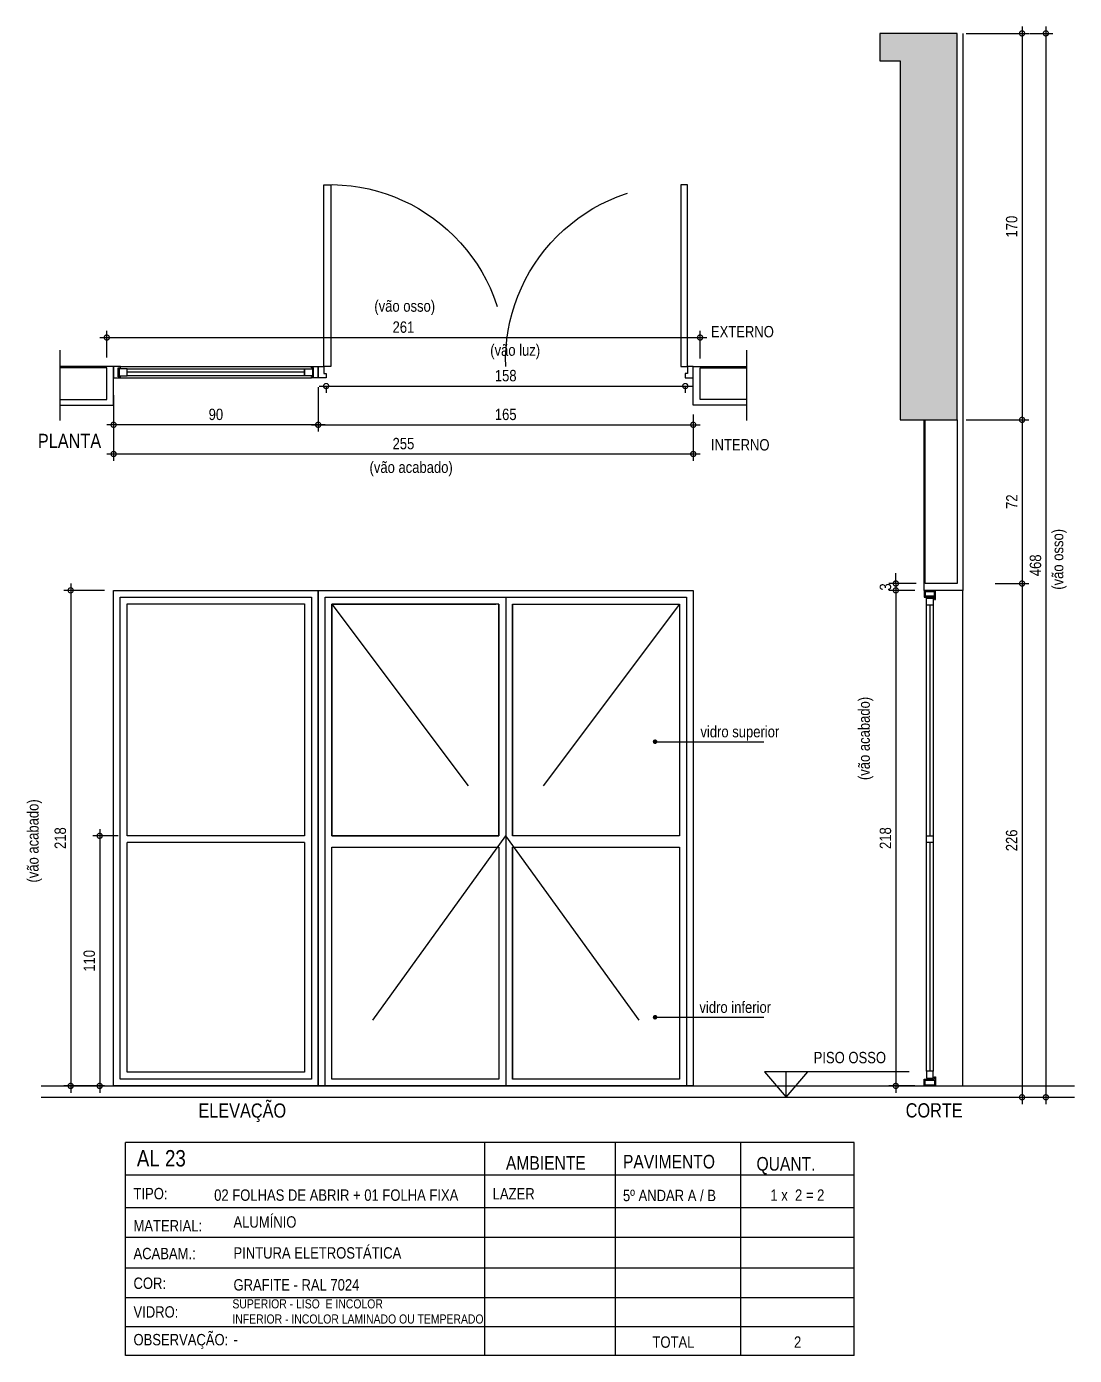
# Model space of a CAD drawing. Header units: metres. Extents: x 0 to 48.6, y -20.8 to 5.5.
# Drawn here: x 43.85 to 48.46, y -6.66 to -0.81 of the extents above; entities that cross this region are included whole.
import ezdxf

# ---------------------------------------------------------------- set-up
doc = ezdxf.new("R2010")
doc.units = ezdxf.units.M
doc.linetypes.add('DASHEDX2', pattern=[1.5, 1, -0.5])
for name, color, linetype in [('AR-CAIXILHO', 1, 'Continuous'), ('ARQ-ALV ACAB', 4, 'Continuous'), ('ARQ-ALV OSSO', 5, 'Continuous'), ('ARQ-AUX', 7, 'Continuous'), ('ARQ-AUX2', 2, 'Continuous'), ('ARQ-CAX', 1, 'Continuous'), ('ARQ-CAX @ 1', 1, 'Continuous'), ('ARQ-DIM', 2, 'Continuous'), ('ARQ-ENCH', 1, 'Continuous'), ('ARQ-PRJ', 7, 'DASHEDX2'), ('ARQ-SIM', 1, 'Continuous'), ('ARQ-TXT', 2, 'Continuous'), ('ARQ-TXT01', 2, 'Continuous'), ('ES-CORTE', 2, 'Continuous')]:
    doc.layers.add(name, color=color, linetype=linetype)
doc.styles.add('Adesa', font='ARIALN.TTF')
doc.styles.add('ROMANS', font='romans', dxfattribs={"height": 0.2})
doc.dimstyles.new('1-25ARQ', dxfattribs={"dimscale": 0.25, "dimtxt": 0.2, "dimasz": 0.08, "dimexe": 0.16, "dimexo": 0.1, "dimgap": 0.1, "dimtad": 1, "dimzin": 4, "dimdsep": 46, "dimtxsty": 'ROMANS', "dimblk": 'DOT', "dimcen": 0.1, "dimclrd": 1, "dimclre": 1, "dimclrt": 3, "dimadec": 0, "dimazin": 0, "dimtfac": 1, "dimtix": 1, "dimtmove": 2, "dimatfit": 3, "dimldrblk": 'DOT', "dimfxl": 1, "dimtolj": 1, "dimtzin": 4, "dimlwd": -1, "dimlwe": -1, "dimarcsym": 0})
doc.dimstyles.new('ADESA 1-0025', dxfattribs={"dimtxt": 0.05, "dimasz": 0.045, "dimexe": 0.03, "dimexo": 0.04, "dimgap": 0.02, "dimtad": 1, "dimtoh": 1, "dimdec": 0, "dimlfac": 100, "dimzin": 4, "dimtxsty": 'Adesa', "dimblk": 'DOTSMALL', "dimcen": 1, "dimdle": 0.03, "dimclrd": 1, "dimclre": 1, "dimclrt": 256, "dimazin": 1, "dimtm": 1e-09, "dimtfac": 1, "dimtdec": 0, "dimtix": 1, "dimtmove": 2, "dimatfit": 0, "dimldrblk": 'DOTSMALL', "dimfxl": 0.8, "dimtvp": 2, "dimtolj": 1, "dimtzin": 0, "dimarcsym": 0})

# ---------------------------------------------------------------- blocks, each defined once
blk = doc.blocks.new('_DotSmall')
at = {"color": 0, "linetype": 'ByBlock', "const_width": 0.5}
blk.add_lwpolyline([(-0.0625, 0, 1), (0.0625, 0, 1)], format="xyb", close=True, dxfattribs=at)
blk = doc.blocks.new('*D368')
at = {"layer": 'ARQ-DIM', "color": 1, "lineweight": -2, "transparency": 16777216}
for p, q in [((44.2323, -2.5203), (44.2323, -2.7247)), ((46.7823, -2.5203), (46.7823, -2.7247)), ((44.2023, -2.6947), (46.8123, -2.6947))]:
    blk.add_line(p, q, dxfattribs=at)
at = {"layer": 'ARQ-DIM', "color": 1, "lineweight": -2, "transparency": 16777216, "xscale": 0.045, "yscale": 0.045, "zscale": 0.045, "rotation": 180}
blk.add_blockref('_DotSmall', (44.2323, -2.6947), dxfattribs=at)
at = {"layer": 'ARQ-DIM', "color": 1, "lineweight": -2, "transparency": 16777216, "xscale": 0.045, "yscale": 0.045, "zscale": 0.045}
blk.add_blockref('_DotSmall', (46.7823, -2.6947), dxfattribs=at)
at = {"layer": 'ARQ-DIM', "transparency": 16777216, "insert": (45.5073, -2.6492), "char_height": 0.05, "attachment_point": 5, "style": 'Adesa'}
blk.add_mtext('\\A1;255', dxfattribs=at)
blk = doc.blocks.new('*D369')
at = {"layer": 'ARQ-DIM', "color": 1, "lineweight": -2, "transparency": 16777216}
for p, q in [((44.2023, -2.2703), (44.2023, -2.1524)), ((46.8123, -2.2753), (46.8123, -2.1524)), ((44.1723, -2.1824), (46.8423, -2.1824))]:
    blk.add_line(p, q, dxfattribs=at)
at = {"layer": 'ARQ-DIM', "color": 1, "lineweight": -2, "transparency": 16777216, "xscale": 0.045, "yscale": 0.045, "zscale": 0.045, "rotation": 180}
blk.add_blockref('_DotSmall', (44.2023, -2.1824), dxfattribs=at)
at = {"layer": 'ARQ-DIM', "color": 1, "lineweight": -2, "transparency": 16777216, "xscale": 0.045, "yscale": 0.045, "zscale": 0.045}
blk.add_blockref('_DotSmall', (46.8123, -2.1824), dxfattribs=at)
at = {"layer": 'ARQ-DIM', "transparency": 16777216, "insert": (45.5073, -2.1369), "char_height": 0.05, "attachment_point": 5, "style": 'Adesa'}
blk.add_mtext('\\A1;261', dxfattribs=at)
blk = doc.blocks.new('*D361')
at = {"layer": 'ARQ-DIM', "color": 1, "lineweight": -2, "transparency": 16777216}
for p, q in [((45.1323, -2.4003), (45.1323, -2.5963)), ((45.1023, -2.5663), (46.8123, -2.5663)), ((46.7823, -2.5203), (46.7823, -2.5963))]:
    blk.add_line(p, q, dxfattribs=at)
at = {"layer": 'ARQ-DIM', "color": 1, "lineweight": -2, "transparency": 16777216, "xscale": 0.045, "yscale": 0.045, "zscale": 0.045, "rotation": 180}
blk.add_blockref('_DotSmall', (45.1323, -2.5663), dxfattribs=at)
at = {"layer": 'ARQ-DIM', "color": 1, "lineweight": -2, "transparency": 16777216, "xscale": 0.045, "yscale": 0.045, "zscale": 0.045}
blk.add_blockref('_DotSmall', (46.7823, -2.5663), dxfattribs=at)
at = {"layer": 'ARQ-DIM', "transparency": 16777216, "insert": (45.9573, -2.5207), "char_height": 0.05, "attachment_point": 5, "style": 'Adesa'}
blk.add_mtext('\\A1;165', dxfattribs=at)
blk = doc.blocks.new('*D362')
at = {"layer": 'ARQ-DIM', "color": 1, "lineweight": -2, "transparency": 16777216}
for p, q in [((48.2289, -0.8145), (48.2289, -2.5745)), ((47.9837, -0.8445), (48.2589, -0.8445)), ((47.9831, -2.5445), (48.2589, -2.5445))]:
    blk.add_line(p, q, dxfattribs=at)
at = {"layer": 'ARQ-DIM', "color": 1, "lineweight": -2, "transparency": 16777216, "xscale": 0.045, "yscale": 0.045, "zscale": 0.045}
for p, rotation in [((48.2289, -0.8445), 90), ((48.2289, -2.5445), 270)]:
    blk.add_blockref('_DotSmall', p, dxfattribs=dict(at, rotation=rotation))
at = {"layer": 'ARQ-DIM', "transparency": 16777216, "insert": (48.1834, -1.6945), "char_height": 0.05, "attachment_point": 5, "rotation": 90, "style": 'Adesa'}
blk.add_mtext('\\A1;170', dxfattribs=at)
blk = doc.blocks.new('*D363')
at = {"layer": 'ARQ-DIM', "color": 1, "lineweight": -2, "transparency": 16777216}
for p, q in [((48.1988, -3.2645), (48.2589, -3.2645)), ((48.2289, -3.2345), (48.2289, -5.5545)), ((48.111, -5.5245), (48.2589, -5.5245))]:
    blk.add_line(p, q, dxfattribs=at)
at = {"layer": 'ARQ-DIM', "color": 1, "lineweight": -2, "transparency": 16777216, "xscale": 0.045, "yscale": 0.045, "zscale": 0.045}
for p, rotation in [((48.2289, -3.2645), 90), ((48.2289, -5.5245), 270)]:
    blk.add_blockref('_DotSmall', p, dxfattribs=dict(at, rotation=rotation))
at = {"layer": 'ARQ-DIM', "transparency": 16777216, "insert": (48.1834, -4.3945), "char_height": 0.05, "attachment_point": 5, "rotation": 90, "style": 'Adesa'}
blk.add_mtext('\\A1;226', dxfattribs=at)
blk = doc.blocks.new('*D364')
at = {"layer": 'ARQ-DIM', "color": 1, "lineweight": -2, "transparency": 16777216}
for p, q in [((48.3337, -0.8145), (48.3337, -5.5545)), ((48.261, -0.8445), (48.3637, -0.8445)), ((48.2249, -5.5245), (48.3637, -5.5245))]:
    blk.add_line(p, q, dxfattribs=at)
at = {"layer": 'ARQ-DIM', "color": 1, "lineweight": -2, "transparency": 16777216, "xscale": 0.045, "yscale": 0.045, "zscale": 0.045}
for p, rotation in [((48.3337, -0.8445), 90), ((48.3337, -5.5245), 270)]:
    blk.add_blockref('_DotSmall', p, dxfattribs=dict(at, rotation=rotation))
at = {"layer": 'ARQ-DIM', "transparency": 16777216, "insert": (48.2881, -3.1845), "char_height": 0.05, "attachment_point": 5, "rotation": 90, "style": 'Adesa'}
blk.add_mtext('\\A1;468', dxfattribs=at)
blk = doc.blocks.new('*D365')
at = {"layer": 'ARQ-DIM', "color": 1, "lineweight": -2, "transparency": 16777216}
for p, q in [((47.6735, -3.2645), (47.6735, -5.5045)), ((47.7575, -3.2945), (47.6435, -3.2945)), ((47.7575, -5.4745), (47.6435, -5.4745))]:
    blk.add_line(p, q, dxfattribs=at)
at = {"layer": 'ARQ-DIM', "color": 1, "lineweight": -2, "transparency": 16777216, "xscale": 0.045, "yscale": 0.045, "zscale": 0.045}
for p, rotation in [((47.6735, -3.2945), 90), ((47.6735, -5.4745), 270)]:
    blk.add_blockref('_DotSmall', p, dxfattribs=dict(at, rotation=rotation))
at = {"layer": 'ARQ-DIM', "transparency": 16777216, "insert": (47.628, -4.3845), "char_height": 0.05, "attachment_point": 5, "rotation": 90, "style": 'Adesa'}
blk.add_mtext('\\A1;218', dxfattribs=at)
blk = doc.blocks.new('*D366')
at = {"layer": 'ARQ-DIM', "color": 1, "lineweight": -2, "transparency": 16777216}
for p, q in [((47.7625, -3.2645), (47.6435, -3.2645)), ((47.6735, -3.2645), (47.6735, -3.2195)), ((47.6735, -3.2645), (47.6735, -3.2945)), ((47.7575, -3.2945), (47.6435, -3.2945)), ((47.6735, -3.2945), (47.6735, -3.3395))]:
    blk.add_line(p, q, dxfattribs=at)
at = {"layer": 'ARQ-DIM', "color": 1, "lineweight": -2, "transparency": 16777216, "xscale": 0.045, "yscale": 0.045, "zscale": 0.045}
for p, rotation in [((47.6735, -3.2645), 270), ((47.6735, -3.2945), 90)]:
    blk.add_blockref('_DotSmall', p, dxfattribs=dict(at, rotation=rotation))
at = {"layer": 'ARQ-DIM', "transparency": 16777216, "insert": (47.628, -3.2795), "char_height": 0.05, "attachment_point": 5, "rotation": 90, "style": 'Adesa'}
blk.add_mtext('\\A1;3', dxfattribs=at)
blk = doc.blocks.new('*D370')
at = {"layer": 'ARQ-DIM', "color": 1, "lineweight": -2, "transparency": 16777216}
for p, q in [((47.9831, -2.5445), (48.2589, -2.5445)), ((48.2289, -2.5145), (48.2289, -3.2945)), ((48.111, -3.2645), (48.2589, -3.2645))]:
    blk.add_line(p, q, dxfattribs=at)
at = {"layer": 'ARQ-DIM', "color": 1, "lineweight": -2, "transparency": 16777216, "xscale": 0.045, "yscale": 0.045, "zscale": 0.045}
for p, rotation in [((48.2289, -2.5445), 90), ((48.2289, -3.2645), 270)]:
    blk.add_blockref('_DotSmall', p, dxfattribs=dict(at, rotation=rotation))
at = {"layer": 'ARQ-DIM', "transparency": 16777216, "insert": (48.1838, -2.9045), "char_height": 0.05, "attachment_point": 5, "rotation": 90, "style": 'Adesa'}
blk.add_mtext('\\A1;72', dxfattribs=at)
blk = doc.blocks.new('*D371')
at = {"layer": 'ARQ-DIM', "color": 1, "lineweight": -2, "transparency": 16777216}
for p, q in [((44.2323, -2.4353), (44.2323, -2.5963)), ((45.1323, -2.4003), (45.1323, -2.5963)), ((45.1623, -2.5663), (44.2023, -2.5663))]:
    blk.add_line(p, q, dxfattribs=at)
at = {"layer": 'ARQ-DIM', "color": 1, "lineweight": -2, "transparency": 16777216, "xscale": 0.045, "yscale": 0.045, "zscale": 0.045, "rotation": 180}
blk.add_blockref('_DotSmall', (44.2323, -2.5663), dxfattribs=at)
at = {"layer": 'ARQ-DIM', "color": 1, "lineweight": -2, "transparency": 16777216, "xscale": 0.045, "yscale": 0.045, "zscale": 0.045}
blk.add_blockref('_DotSmall', (45.1323, -2.5663), dxfattribs=at)
at = {"layer": 'ARQ-DIM', "transparency": 16777216, "insert": (44.6823, -2.5207), "char_height": 0.05, "attachment_point": 5, "style": 'Adesa'}
blk.add_mtext('\\A1;90', dxfattribs=at)
blk = doc.blocks.new('*D367')
at = {"layer": 'ARQ-DIM', "color": 1, "lineweight": -2, "transparency": 16777216}
for p, q in [((45.1373, -2.3958), (46.7773, -2.3958)), ((45.1673, -2.4003), (45.1673, -2.4258)), ((46.7473, -2.4003), (46.7473, -2.4258))]:
    blk.add_line(p, q, dxfattribs=at)
at = {"layer": 'ARQ-DIM', "color": 1, "lineweight": -2, "transparency": 16777216, "xscale": 0.045, "yscale": 0.045, "zscale": 0.045, "rotation": 180}
blk.add_blockref('_DotSmall', (45.1673, -2.3958), dxfattribs=at)
at = {"layer": 'ARQ-DIM', "color": 1, "lineweight": -2, "transparency": 16777216, "xscale": 0.045, "yscale": 0.045, "zscale": 0.045}
blk.add_blockref('_DotSmall', (46.7473, -2.3958), dxfattribs=at)
at = {"layer": 'ARQ-DIM', "transparency": 16777216, "insert": (45.9573, -2.3502), "char_height": 0.05, "attachment_point": 5, "style": 'Adesa'}
blk.add_mtext('\\A1;158', dxfattribs=at)
blk = doc.blocks.new('V P DPL 160x220')
blk.add_line((0.795, 1.1), (0.06, 1.1, 0))
at = {"flags": 128}
for points in [[(0, 2.1799), (1.65, 2.1799), (1.65, 0), (0, 0), (0, 2.1799)], [(0.06, 1.1), (0.06, 2.1199), (0.7816, 2.1199)], [(0.795, 2.1199), (0.795, 1.1)], [(0.825, 2.1499), (0.825, 0)], [(0.855, 2.1199), (1.59, 2.1199), (1.59, 1.1)], [(0.855, 2.1199), (0.855, 1.1)], [(0.795, 0.03), (0.06, 0.03), (0.06, 1.05)], [(0.795, 1.05), (0.795, 0.03)], [(1.59, 1.05), (1.59, 0.03), (0.855, 0.03)], [(0.855, 1.05), (0.855, 0.03)]]:
    blk.add_lwpolyline(points, dxfattribs=at)
blk.add_lwpolyline([(0.03, 2.1499), (1.62, 2.1499), (1.62, 0), (0.03, 0)], close=True, dxfattribs=at)
at = {"lineweight": -2}
for points in [[(0.06, 1.1), (0.795, 1.1), (0.795, 2.1199), (0.06, 2.1199)], [(0.855, 2.1199), (1.59, 2.1199), (1.59, 1.1), (0.855, 1.1)], [(0.795, 0.03), (0.06, 0.03), (0.06, 1.05), (0.795, 1.05)], [(0.855, 1.05), (1.59, 1.05), (1.59, 0.03), (0.855, 0.03)]]:
    blk.add_lwpolyline(points, close=True, dxfattribs=at)
at = {"layer": 'ARQ-PRJ'}
for points in [[(0.06, 2.1199), (0.8244, 1.1), (0.03, 0)], [(1.59, 2.1199), (0.8244, 1.1), (1.62, 0)]]:
    blk.add_lwpolyline(points, dxfattribs=at)
blk = doc.blocks.new('*D359')
at = {"layer": 'ARQ-DIM', "color": 1, "lineweight": -2, "transparency": 16777216}
for p, q in [((44.2523, -4.3745), (44.141, -4.3745)), ((44.171, -4.3445), (44.171, -5.5045)), ((44.1923, -5.4745), (44.141, -5.4745))]:
    blk.add_line(p, q, dxfattribs=at)
at = {"layer": 'ARQ-DIM', "color": 1, "lineweight": -2, "transparency": 16777216, "xscale": 0.045, "yscale": 0.045, "zscale": 0.045}
for p, rotation in [((44.171, -4.3745), 90), ((44.171, -5.4745), 270)]:
    blk.add_blockref('_DotSmall', p, dxfattribs=dict(at, rotation=rotation))
at = {"layer": 'ARQ-DIM', "transparency": 16777216, "insert": (44.1254, -4.9245), "char_height": 0.05, "attachment_point": 5, "rotation": 90, "style": 'Adesa'}
blk.add_mtext('\\A1;110', dxfattribs=at)
blk = doc.blocks.new('*D360')
at = {"layer": 'ARQ-DIM', "color": 1, "lineweight": -2, "transparency": 16777216}
for p, q in [((44.0434, -3.2645), (44.0434, -5.5045)), ((44.1923, -3.2945), (44.0134, -3.2945)), ((44.1923, -5.4745), (44.0134, -5.4745))]:
    blk.add_line(p, q, dxfattribs=at)
at = {"layer": 'ARQ-DIM', "color": 1, "lineweight": -2, "transparency": 16777216, "xscale": 0.045, "yscale": 0.045, "zscale": 0.045}
for p, rotation in [((44.0434, -3.2945), 90), ((44.0434, -5.4745), 270)]:
    blk.add_blockref('_DotSmall', p, dxfattribs=dict(at, rotation=rotation))
at = {"layer": 'ARQ-DIM', "transparency": 16777216, "insert": (43.9979, -4.3845), "char_height": 0.05, "attachment_point": 5, "rotation": 90, "style": 'Adesa'}
blk.add_mtext('\\A1;218', dxfattribs=at)
blk = doc.blocks.new('*U327')
at = {"color": 7, "linetype": 'ByBlock', "ltscale": 0.5}
for p, q in [((-0.01, 2.1454), (-0.01, 0.0646)), ((-0.04, 0.0646), (-0.04, 1.07))]:
    blk.add_line(p, q, dxfattribs=at)
blk.add_lwpolyline([(-0.04, 1.1), (-0.04, 2.1154)], dxfattribs=at)
at = {"layer": 'AR-CAIXILHO'}
for p, q in [((-0.045, 2.175), (-0.005, 2.175)), ((-0.045, 2.175), (-0.045, 2.1554, 0)), ((-0.005, 2.1554, 0), (-0.005, 2.175)), ((-0.05, 2.1504, 0), (-0.005, 2.1504, 0)), ((-0.05, 2.1504, 0), (-0.005, 2.1504, 0)), ((-0.045, 2.1554, 0), (-0.005, 2.1554, 0)), ((-0.045, 2.1504, 0), (-0.005, 2.1504, 0)), ((-0.05, 0.0296, 0), (-0.005, 0.0296, 0)), ((-0.05, 0.0296, 0), (-0.005, 0.0296, 0)), ((-0.045, 0.0296, 0), (-0.005, 0.0296, 0)), ((-0.045, 0.005), (-0.045, 0.0246, 0)), ((-0.045, 0.0246, 0), (-0.005, 0.0246, 0)), ((-0.045, 0.005), (-0.005, 0.005)), ((-0.005, 0.0246, 0), (-0.005, 0.005))]:
    blk.add_line(p, q, dxfattribs=at)
for points in [[(0, 2.1404), (0, 2.18), (0, 2.18), (0, 2.18), (-0.05, 2.18), (-0.05, 2.18), (-0.05, 2.18), (-0.05, 2.1504), (-0.05, 2.1504), (-0.005, 2.1504), (-0.005, 2.1404), (0, 2.1404), (0, 2.1404), (0, 2.1404)], [(0, 0.0396), (0, 0), (0, 0), (0, 0), (-0.05, 0), (-0.05, 0), (-0.05, 0), (-0.05, 0.0296), (-0.05, 0.0296), (-0.005, 0.0296), (-0.005, 0.0396), (0, 0.0396), (0, 0.0396), (0, 0.0396)]]:
    blk.add_lwpolyline(points, dxfattribs=at)
at = {"layer": 'AR-CAIXILHO', "color": 1}
for points in [[(-0.04, 2.1454), (-0.01, 2.1454), (-0.01, 2.1154), (-0.04, 2.1154)], [(-0.04, 1.1), (-0.01, 1.1), (-0.01, 1.07), (-0.04, 1.07)], [(-0.04, 0.0346), (-0.01, 0.0346), (-0.01, 0.0646), (-0.04, 0.0646)]]:
    blk.add_lwpolyline(points, close=True, dxfattribs=at)
at = {"layer": 'ARQ-AUX'}
for points in [[(-0.025, 2.1154), (-0.025, 1.1)], [(-0.025, 1.07), (-0.025, 0.0646)]]:
    blk.add_lwpolyline(points, dxfattribs=at)
at = {"layer": 'ARQ-CAX'}
for points in [[(-0.04, 2.1454), (-0.01, 2.1454)], [(-0.04, 0.0346), (-0.01, 0.0346)]]:
    blk.add_lwpolyline(points, dxfattribs=at)
blk = doc.blocks.new('*U372')
at = {"layer": 'ARQ-CAX'}
for points in [[(0.901, 0.025), (0, 0.025), (0, -2.155), (0.901, -2.155)], [(0.871, -0.005), (0.03, -0.005), (0.03, -2.125), (0.871, -2.125)]]:
    blk.add_lwpolyline(points, close=True, dxfattribs=at)
for points in [[(0.841, -1.055), (0.841, -0.035), (0.06, -0.035), (0.06, -1.055)], [(0.06, -1.055), (0.841, -1.055)], [(0.06, -1.085), (0.06, -2.095), (0.841, -2.095), (0.841, -1.085)], [(0.06, -1.085), (0.841, -1.085)]]:
    blk.add_lwpolyline(points, dxfattribs=at)
blk = doc.blocks.new('_Dot')
at = {"color": 0, "linetype": 'ByBlock', "lineweight": -2}
blk.add_line((-0.5, 0), (-1, 0), dxfattribs=at)
at = {"color": 0, "linetype": 'ByBlock', "const_width": 0.5}
blk.add_lwpolyline([(-0.25, 0, 1), (0.25, 0, 1)], format="xyb", close=True, dxfattribs=at)
blk = doc.blocks.new('*U309')
for points in [[(0, -0.17), (0.025, -0.17), (0.025, -0.14), (0.035, -0.14), (0.035, -0.12), (0, -0.12), (0, -0.17)], [(0.025, -0.17), (0.025, -0.97), (0.055, -0.97), (0.055, -0.17)], [(1.625, -0.17), (1.625, -0.9702), (1.595, -0.9702), (1.595, -0.17)], [(1.65, -0.17), (1.625, -0.17), (1.625, -0.14), (1.615, -0.14), (1.615, -0.12), (1.65, -0.12), (1.65, -0.17)]]:
    blk.add_lwpolyline(points, close=True)
at = {"layer": 'ARQ-PRJ'}
for centre, start, end in [((0.0505, -0.1958), 268.11777, 1.90745), ((1.5995, -0.1958), 178.09255, 271.88223)]:
    blk.add_arc(centre, 0.775, start, end, dxfattribs=at)
blk = doc.blocks.new('*U164')
at = {"color": 0, "linetype": 'ByBlock', "ltscale": 0.5}
for points in [[(0.02, -0.045), (0.02, -0.045), (0.02, -0.045), (0.02, -0.045), (0.02, -0.045), (0.02, -0.045), (0.02, -0.045), (0.02, -0.045), (0.02, -0.045), (0.03, -0.045), (0.03, -0.05), (0, -0.05), (0, 0), (0.03, 0), (0.03, -0.005), (0.02, -0.005), (0.02, -0.045)], [(0.88, -0.045), (0.88, -0.045), (0.88, -0.045), (0.88, -0.045), (0.88, -0.045), (0.88, -0.045), (0.88, -0.045), (0.88, -0.045), (0.88, -0.045), (0.87, -0.045), (0.87, -0.05), (0.9, -0.05), (0.9, 0), (0.87, 0), (0.87, -0.005), (0.88, -0.005), (0.88, -0.045)], [(0.025, -0.01), (0.06, -0.01), (0.06, -0.04), (0.025, -0.04)], [(0.875, -0.01), (0.84, -0.01), (0.84, -0.04), (0.875, -0.04)]]:
    blk.add_lwpolyline(points, close=True, dxfattribs=at)
at = {"color": 8, "linetype": 'ByBlock', "ltscale": 0.5}
for points in [[(0.87, 0), (0.03, 0)], [(0.87, -0.05), (0.03, -0.05)]]:
    blk.add_lwpolyline(points, dxfattribs=at)
at = {"color": 7, "linetype": 'ByBlock', "ltscale": 0.5}
blk.add_lwpolyline([(0.84, -0.01), (0.84, -0.04), (0.06, -0.04), (0.06, -0.01)], close=True, dxfattribs=at)
blk.add_lwpolyline([(0.06, -0.025), (0.84, -0.025)], dxfattribs=at)
blk = doc.blocks.new('ALUMINIO')
h = blk.add_hatch(color=8)
h.dxf.hatch_style = 1
h.paths.add_polyline_path([(47.6931, -2.5445), (47.9431, -2.5445), (47.9431, -0.8445), (47.6031, -0.8445), (47.6031, -0.9645), (47.6931, -0.9645)])
at = {"color": 8}
blk.add_line((47.6031, -0.8445), (47.6031, -0.9645), dxfattribs=at)
at = {"layer": 'ARQ-ALV ACAB', "ltscale": 0.05}
blk.add_line((43.9139, -5.4745), (48.4592, -5.4745), dxfattribs=at)
at = {"layer": 'ARQ-ALV ACAB'}
blk.add_lwpolyline([(47.9681, -0.8445), (47.9681, -3.2945), (47.7981, -3.2945), (47.7981, -2.5445)], dxfattribs=at)
at = {"layer": 'ARQ-ALV ACAB', "ltscale": 0.05}
for points in [[(43.9977, -2.4803), (44.2323, -2.4803), (44.2323, -2.3103), (43.9967, -2.3103)], [(47.017, -2.4803), (46.7823, -2.4803), (46.7823, -2.3103), (47.017, -2.3103)]]:
    blk.add_lwpolyline(points, dxfattribs=at)
at = {"layer": 'ARQ-ALV OSSO', "ltscale": 0.05}
for points in [[(43.9977, -2.4553), (44.2023, -2.4553), (44.2023, -2.3153), (43.9977, -2.3153)], [(47.017, -2.4553), (46.8123, -2.4553), (46.8123, -2.3153), (47.017, -2.3153)]]:
    blk.add_lwpolyline(points, dxfattribs=at)
at = {"layer": 'ARQ-ALV OSSO'}
blk.add_lwpolyline([(47.9431, -2.5445), (47.9431, -3.2645), (47.8031, -3.2645), (47.8031, -2.5445)], dxfattribs=at)
at = {"layer": 'ARQ-AUX'}
blk.add_lwpolyline([(47.9681, -5.4745), (47.9681, -3.2945)], dxfattribs=at)
at = {"layer": 'ARQ-AUX2'}
blk.add_lwpolyline([(47.6031, -0.9645), (47.6931, -0.9645), (47.6931, -2.5445), (47.9431, -2.5445), (47.9431, -0.8445), (47.6031, -0.8445)], dxfattribs=at)
at = {"layer": 'ARQ-DIM'}
blk.add_lwpolyline([(47.7326, -5.412), (47.0964, -5.412), (47.1913, -5.5245), (47.2863, -5.412), (47.0964, -5.412), (47.1913, -5.5245), (47.1913, -5.412)], dxfattribs=at)
at = {"layer": 'ARQ-ENCH', "ltscale": 0.01}
for p, q in [((43.9967, -2.5469), (43.9967, -2.2379)), ((47.018, -2.5469), (47.018, -2.2379)), ((47.49, -5.7233), (44.2839, -5.7233)), ((44.2839, -6.6602), (44.2839, -5.7233)), ((45.8653, -6.6602), (45.8653, -5.7233)), ((45.8653, -6.6602), (45.8653, -5.7233)), ((46.4385, -5.7233), (46.4385, -6.6602)), ((46.9908, -5.7233), (46.9908, -6.6602)), ((47.49, -6.6602), (47.49, -5.7233)), ((47.49, -5.8672), (44.2839, -5.8672)), ((47.49, -6.011), (44.2839, -6.011)), ((47.49, -6.1417), (44.2839, -6.1417)), ((47.49, -6.2768), (44.2839, -6.2768)), ((47.49, -6.4075), (44.2839, -6.4075)), ((47.49, -6.5338), (44.2839, -6.5338)), ((47.49, -6.6602), (44.2839, -6.6602))]:
    blk.add_line(p, q, dxfattribs=at)
at = {"layer": 'ES-CORTE'}
blk.add_line((43.9139, -5.5245), (48.4592, -5.5245), dxfattribs=at)
at = {"xscale": -1}
blk.add_blockref('*U372', (45.1323, -3.3195), dxfattribs=at)
at = {"layer": 'ARQ-CAX'}
blk.add_blockref('V P DPL 160x220', (45.1323, -5.4745), dxfattribs=at)
at = {"layer": 'ARQ-CAX @ 1', "xscale": -1, "rotation": 180}
blk.add_blockref('*U309', (45.1323, -2.4803), dxfattribs=at)
at = {"layer": 'ARQ-CAX @ 1', "rotation": 180}
blk.add_blockref('*U164', (45.1323, -2.3603), dxfattribs=at)
at = {"layer": 'ARQ-DIM'}
blk.add_blockref('*U327', (47.8481, -5.4745), dxfattribs=at)
at = {"layer": 'ARQ-TXT', "attachment_point": 1, "style": 'Adesa'}
for s, insert, char_height, width in [('(vão osso)', (45.3793, -2.0189), 0.05, 0.551174), ('(vão luz)', (45.8892, -2.2127), 0.05, 0.551174), ('PLANTA', (43.8991, -2.606), 0.0625, 0.551174), ('(vão acabado)', (45.3582, -2.7279), 0.05, 0.551174), ('vidro superior', (46.8138, -3.8912), 0.05, 0.551174), ('vidro inferior', (46.8095, -5.1034), 0.05, 0.551174), ('PISO OSSO', (47.3121, -5.3249), 0.05, 0.88), ('ELEVAÇÃO', (44.6054, -5.5517), 0.0625, 0.551174), ('CORTE', (47.7169, -5.5509), 0.0625, 0.551174)]:
    blk.add_mtext(s, dxfattribs=dict(at, insert=insert, char_height=char_height, width=width))
at = {"layer": 'ARQ-TXT', "ltscale": 0.01, "style": 'Adesa'}
for s, insert, char_height, width, attachment_point in [('EXTERNO', (46.8602, -2.1316), 0.05, 0.686828, 1), ('INTERNO', (46.8602, -2.6293), 0.05, 0.686828, 1), ('AL 23', (44.3345, -5.7568), 0.072, 0.605305, 1), ('AMBIENTE', (46.1339, -5.7836), 0.06, 0.467927, 2), ('PAVIMENTO', (46.4731, -5.8083), 0.06, 0.336611, 4), ('QUANT.', (47.1904, -5.7873), 0.06, 0.39922, 2), ('TIPO:', (44.3198, -5.9233), 0.05, 0.166457, 1), ('02 FOLHAS DE ABRIR + 01 FOLHA FIXA', (44.6747, -5.9299), 0.05, 1.221162, 1), ('LAZER', (45.9, -5.949), 0.05, 0.467927, 4), ('5º ANDAR A / B', (46.4731, -5.9569), 0.05, 0.55993, 4), ('1 x  2 = 2', (47.2404, -5.9549), 0.05, 0.49922, 5), ('MATERIAL:', (44.3198, -6.0649), 0.05, 0.336303, 1), ('ALUMÍNIO', (44.7597, -6.0481), 0.05, 1.067594, 1), ('ACABAM.:', (44.3198, -6.1869), 0.05, 0.336303, 1), ('PINTURA ELETROSTÁTICA', (44.7597, -6.1842), 0.05, 1.067594, 1), ('COR:', (44.3198, -6.3176), 0.05, 0.336303, 1), ('GRAFITE - RAL 7024', (44.7597, -6.3247), 0.05, 1.067594, 1), ('VIDRO:', (44.3198, -6.4439), 0.05, 0.336303, 1), ('OBSERVAÇÃO:', (44.3198, -6.5658), 0.05, 0.336303, 1), ('-', (44.7597, -6.5651), 0.05, 1.067594, 1), ('TOTAL', (46.6952, -6.5765), 0.05, 0.410919, 2), ('2', (47.2416, -6.5765), 0.05, 0.39922, 2)]:
    blk.add_mtext(s, dxfattribs=dict(at, insert=insert, char_height=char_height, width=width, attachment_point=attachment_point))
at = {"layer": 'ARQ-TXT', "ltscale": 0.01, "char_height": 0.05, "width": 0.88, "attachment_point": 1, "rotation": 90, "style": 'Adesa'}
for s, insert in [('{\\fArial Narrow|b0|i0|c0|p34;(vão osso)}', (48.3604, -3.2919)), ('{\\fArial Narrow|b0|i0|c0|p34;(vão acabado)}', (47.509, -4.1292)), ('{\\fArial Narrow|b0|i0|c0|p34;(vão acabado)}', (43.8521, -4.58))]:
    blk.add_mtext(s, dxfattribs=dict(at, insert=insert))
at = {"layer": 'ARQ-TXT01', "ltscale": 0.01, "insert": (44.7549, -6.4133), "char_height": 0.04, "width": 1.551568, "attachment_point": 1, "style": 'Adesa'}
blk.add_mtext('{\\fArial Narrow|b0|i0|c0|p34;SUPERIOR - LISO  E INCOLOR \\PINFERIOR - INCOLOR LAMINADO OU TEMPERADO}', dxfattribs=at)
at = {"layer": 'ARQ-DIM'}
for base, p1, p2, picture, middle in [((48.2289, -2.5445), (47.9437, -0.8445), (47.9431, -2.5445), '*D362', (48.1834, -1.6945)), ((48.3337, -5.5245), (48.221, -0.8445), (48.1849, -5.5245), '*D364', (48.2881, -3.1845)), ((48.2289, -3.2645), (47.9431, -2.5445), (48.071, -3.2645), '*D370', (48.1838, -2.9045)), ((44.0434, -5.4745), (44.2323, -3.2945), (44.2323, -5.4745), '*D360', (43.9979, -4.3845)), ((47.6735, -3.2945), (47.8025, -3.2645), (47.7975, -3.2945), '*D366', (47.628, -3.2795)), ((47.6735, -5.4745), (47.7975, -3.2945), (47.7975, -5.4745), '*D365', (47.628, -4.3845)), ((48.2289, -5.5245), (48.1588, -3.2645), (48.071, -5.5245), '*D363', (48.1834, -4.3945)), ((44.171, -5.4745), (44.2923, -4.3745), (44.2323, -5.4745), '*D359', (44.1254, -4.9245))]:
    dim = blk.add_linear_dim(base=base, p1=p1, p2=p2, angle=90, dimstyle='ADESA 1-0025', dxfattribs=at)
    dim.commit()
    dim.dimension.update_dxf_attribs({"geometry": picture, "text_midpoint": middle})
for base, p1, p2, picture, middle in [((46.8123, -2.1824), (44.2023, -2.3103), (46.8123, -2.3153), '*D369', (45.5073, -2.1369)), ((46.7473, -2.3958), (45.1673, -2.3603), (46.7473, -2.3603), '*D367', (45.9573, -2.3502)), ((44.2323, -2.5663), (45.1323, -2.3603), (44.2323, -2.3953), '*D371', (44.6823, -2.5207)), ((46.7823, -2.5663), (45.1323, -2.3603), (46.7823, -2.4803), '*D361', (45.9573, -2.5207)), ((46.7823, -2.6947), (44.2323, -2.4803), (46.7823, -2.4803), '*D368', (45.5073, -2.6492))]:
    dim = blk.add_linear_dim(base=base, p1=p1, p2=p2, dimstyle='ADESA 1-0025', dxfattribs=at)
    dim.commit()
    dim.dimension.update_dxf_attribs({"geometry": picture, "text_midpoint": middle})
at = {"layer": 'ARQ-SIM', "ltscale": 2}
for points in [[(46.6144, -3.9604), (47.0929, -3.9604)], [(46.6144, -5.1726), (47.0929, -5.1726)]]:
    blk.add_leader(points, dimstyle='1-25ARQ', override={"dimgap": 0.1, "dimtad": 0}, dxfattribs=at)

msp = doc.modelspace()

# ---------------------------------------------------------------- block references
msp.add_blockref('ALUMINIO', (0, 0))

doc.saveas('drawing.dxf')
